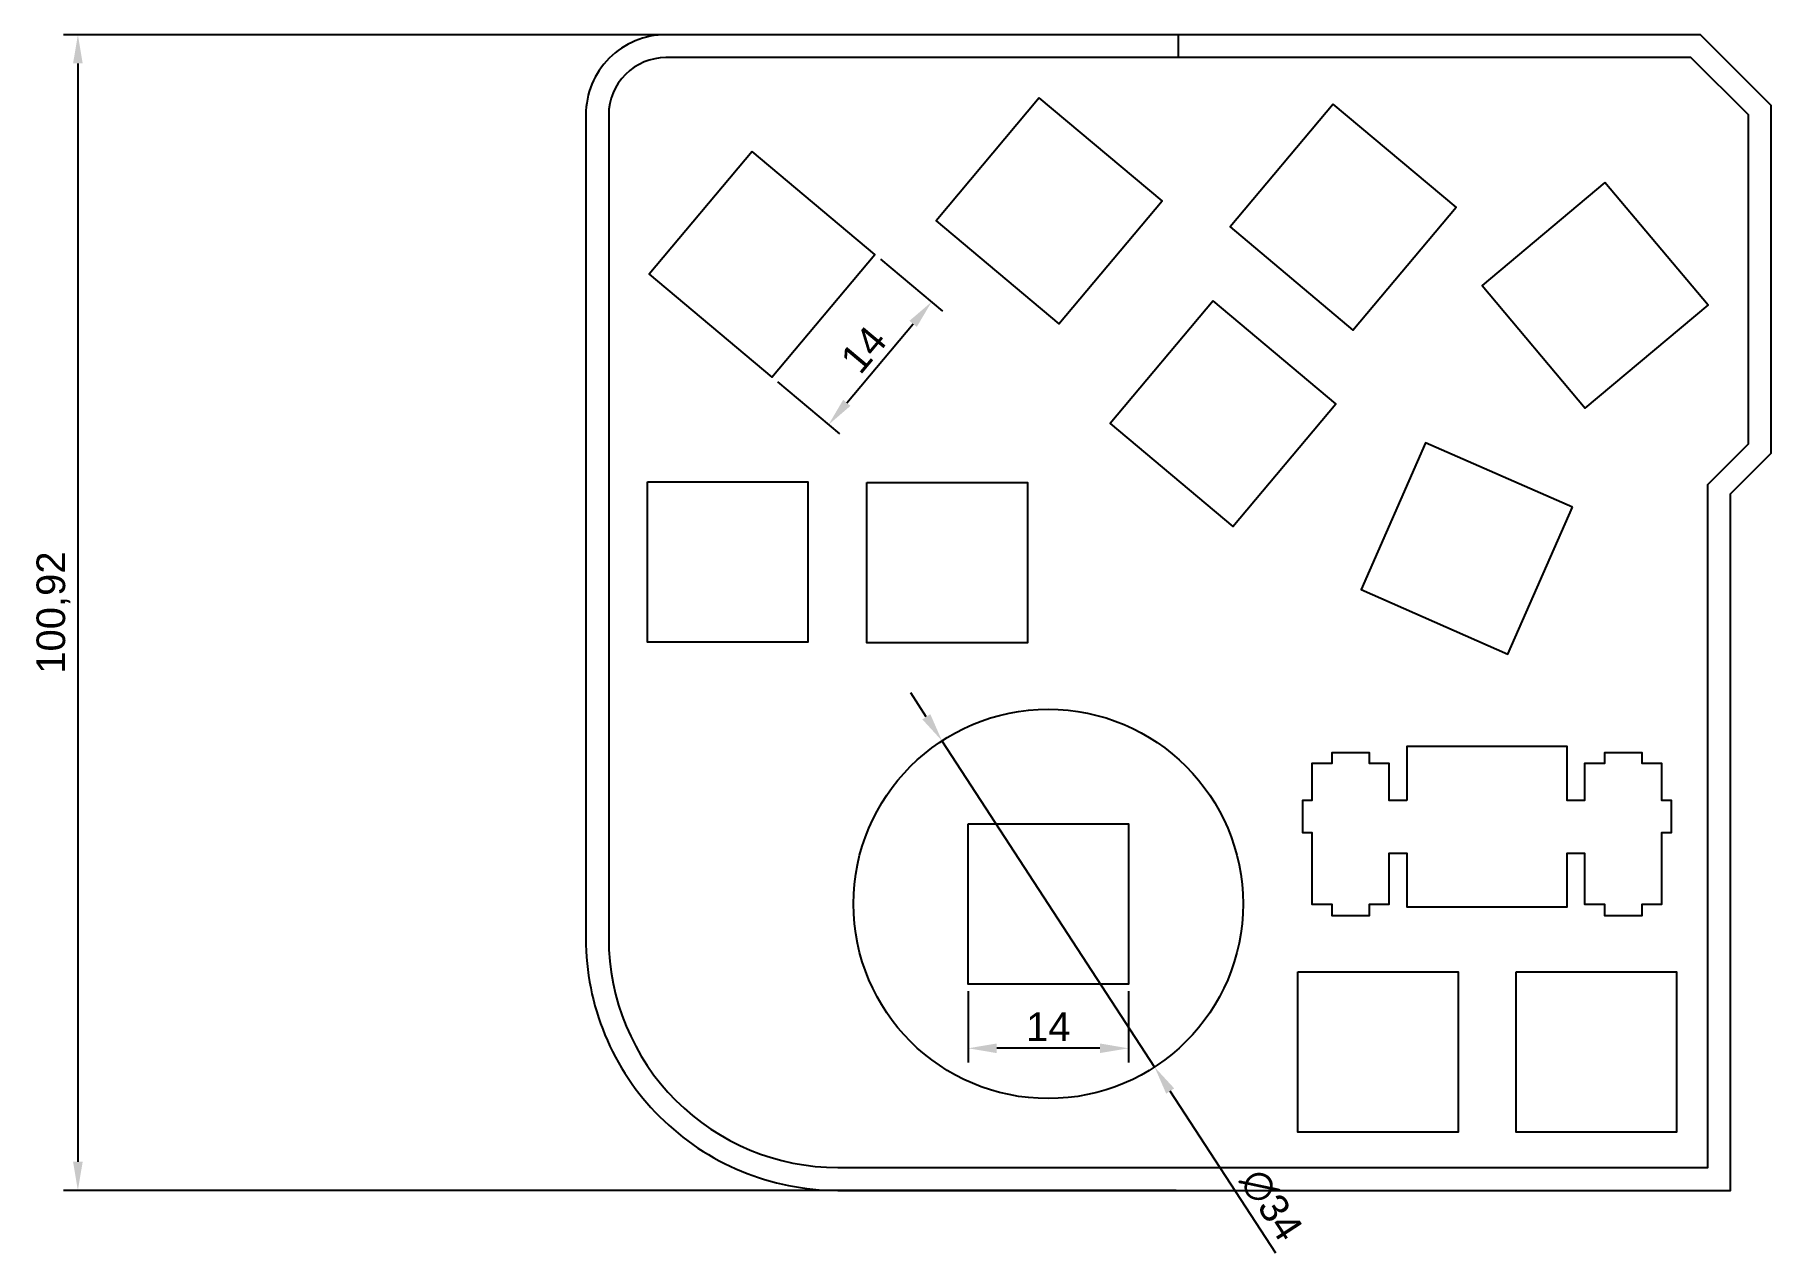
# Model space of a CAD drawing. Header units: millimetres. Extents: x -99 to 52, y -57 to 49.
import ezdxf

# ---------------------------------------------------------------- set-up
doc = ezdxf.new("R2010")
doc.units = ezdxf.units.MM
doc.layers.add('边框', color=20, linetype='Continuous')
doc.styles.get("Standard").update_dxf_attribs({"font": 'arial.ttf'})
doc.dimstyles.new('ISO-25', dxfattribs={"dimtxt": 2.5, "dimasz": 2.5, "dimexe": 1.25, "dimexo": 0.625, "dimtad": 1, "dimtxsty": 'Standard', "dimcen": 2.5, "dimadec": 0, "dimazin": 0, "dimtfac": 1, "dimtmove": 0, "dimatfit": 3, "dimfxl": 1, "dimarcsym": 0})

# ---------------------------------------------------------------- blocks, each defined once
blk = doc.blocks.new('*D14')
at = {"layer": 'Defpoints', "color": 0, "lineweight": -2, "transparency": 16777216}
for p, q in [((-21.58, -10.13), (-22.94, -8.04)), ((-20.21, -12.23), (-1.65, -40.72)), ((8.94, -56.98), (-0.29, -42.81))]:
    blk.add_line(p, q, dxfattribs=at)
at = {"layer": 'Defpoints', "color": 0, "transparency": 16777216}
for p in [(-20.21, -12.23), (-1.65, -40.72)]:
    blk.add_point(p, dxfattribs=at)
for points in [[(-21.23, -9.9), (-21.92, -10.36), (-20.21, -12.23)], [(0.06, -42.58), (-0.64, -43.04), (-1.65, -40.72)]]:
    blk.add_solid(points, dxfattribs=at)
at = {"layer": 'Defpoints', "color": 0, "transparency": 16777216, "insert": (8.53, -52.75), "char_height": 2.5, "attachment_point": 5, "rotation": 303.079}
blk.add_mtext('∅34', dxfattribs=at)
blk = doc.blocks.new('*D16')
at = {"color": 0, "lineweight": -2, "transparency": 16777216}
for p, q in [((-25.58, 29.84), (-20.17, 25.3)), ((-28.52, 17.29), (-22.73, 24.18)), ((-34.58, 19.11), (-29.16, 14.57))]:
    blk.add_line(p, q, dxfattribs=at)
at = {"color": 0, "transparency": 16777216}
for points in [[(-23.05, 24.45), (-22.41, 23.92), (-21.12, 26.1)], [(-28.83, 17.56), (-28.2, 17.02), (-30.12, 15.37)]]:
    blk.add_solid(points, dxfattribs=at)
at = {"layer": 'Defpoints', "color": 0, "transparency": 16777216}
for p in [(-26.06, 30.24), (-21.12, 26.1), (-35.06, 19.52)]:
    blk.add_point(p, dxfattribs=at)
at = {"color": 0, "transparency": 16777216, "insert": (-27.06, 21.94), "char_height": 2.5, "attachment_point": 5, "rotation": 50}
blk.add_mtext('14', dxfattribs=at)
blk = doc.blocks.new('*D17')
at = {"color": 0, "lineweight": -2, "transparency": 16777216}
for p, q in [((0.22, 49.43), (-96.89, 49.43)), ((-95.64, 46.93), (-95.64, -48.99)), ((0.22, -51.49), (-96.89, -51.49))]:
    blk.add_line(p, q, dxfattribs=at)
at = {"color": 0, "transparency": 16777216}
for points in [[(-96.06, 46.93), (-95.22, 46.93), (-95.64, 49.43)], [(-96.06, -48.99), (-95.22, -48.99), (-95.64, -51.49)]]:
    blk.add_solid(points, dxfattribs=at)
at = {"layer": 'Defpoints', "color": 0, "transparency": 16777216}
for p in [(0.85, 49.43), (-95.64, -51.49), (0.85, -51.49)]:
    blk.add_point(p, dxfattribs=at)
at = {"color": 0, "transparency": 16777216, "insert": (-97.77, -1.03), "char_height": 2.5, "attachment_point": 5, "rotation": 90}
blk.add_mtext('100,92', dxfattribs=at)
blk = doc.blocks.new('*D20')
at = {"color": 0, "lineweight": -2, "transparency": 16777216}
for p, q in [((-17.93, -34.1), (-17.93, -40.33)), ((-3.93, -34.1), (-3.93, -40.33)), ((-6.43, -39.08), (-15.43, -39.08))]:
    blk.add_line(p, q, dxfattribs=at)
at = {"color": 0, "transparency": 16777216}
for points in [[(-15.43, -38.66), (-15.43, -39.5), (-17.93, -39.08)], [(-6.43, -38.66), (-6.43, -39.5), (-3.93, -39.08)]]:
    blk.add_solid(points, dxfattribs=at)
at = {"layer": 'Defpoints', "color": 0, "transparency": 16777216}
for p in [(-17.93, -33.47), (-3.93, -33.47), (-17.93, -39.08)]:
    blk.add_point(p, dxfattribs=at)
at = {"color": 0, "transparency": 16777216, "insert": (-10.93, -37.2), "char_height": 2.5, "attachment_point": 5}
blk.add_mtext('14', dxfattribs=at)

msp = doc.modelspace()

# ---------------------------------------------------------------- linework, layer by layer
msp.add_line((0.434, 47.435), (0.434, 49.435))
for points in [[(-11.724, 43.912), (-20.723, 33.188), (-9.999, 24.19), (-1, 34.914)], [(13.937, 43.37), (4.939, 32.646), (15.663, 23.647), (24.661, 34.371)], [(-36.782, 39.238), (-45.781, 28.514), (-35.057, 19.515), (-26.058, 30.239)], [(37.658, 36.53), (26.934, 27.532), (35.933, 16.808), (46.657, 25.806)], [(3.456, 26.205), (-5.542, 15.481), (5.182, 6.483), (14.18, 17.207)], [(34.818, 8.168), (22, 13.796), (16.372, 0.977), (29.191, -4.651)], [(-45.908, 10.381), (-31.909, 10.381), (-31.909, -3.618), (-45.908, -3.618)], [(-26.758, 10.325), (-12.759, 10.325), (-12.759, -3.674), (-26.758, -3.674)], [(-17.932, -19.472), (-3.933, -19.472), (-3.933, -33.471), (-17.932, -33.471)], [(10.863, -32.411), (24.862, -32.411), (24.862, -46.41), (10.863, -46.41)], [(29.913, -32.411), (43.913, -32.411), (43.913, -46.41), (29.913, -46.41)]]:
    msp.add_lwpolyline(points, close=True)
at = {"color": 0}
msp.add_lwpolyline([(20.364, -17.431), (18.838, -17.431), (18.838, -14.201), (17.113, -14.201), (17.113, -13.282), (13.814, -13.282), (13.814, -14.201), (12.087, -14.201), (12.087, -17.431), (11.263, -17.431), (11.263, -20.232), (12.087, -20.232), (12.087, -26.502), (13.814, -26.502), (13.814, -27.482), (17.113, -27.482), (17.113, -26.502), (18.838, -26.502), (18.838, -22.031), (20.364, -22.031), (20.364, -26.732), (34.363, -26.732), (34.363, -22.031), (35.889, -22.031), (35.889, -26.502), (37.614, -26.502), (37.614, -27.482), (40.913, -27.482), (40.913, -26.502), (42.638, -26.502), (42.638, -20.232), (43.464, -20.232), (43.464, -17.431), (42.638, -17.431), (42.638, -14.201), (40.913, -14.201), (40.913, -13.282), (37.614, -13.282), (37.614, -14.201), (35.889, -14.201), (35.889, -17.431), (34.363, -17.431), (34.363, -12.732), (20.364, -12.732)], close=True, dxfattribs=at)
at = {"layer": 'Defpoints'}
msp.add_circle((-10.933, -26.471), 17, dxfattribs=at)
at = {"layer": '边框'}
for points in [[(45.999, 49.435), (-44.303, 49.435, 0.4142136), (-51.303, 42.435), (-51.303, -29.488, 0.4142136), (-29.303, -51.488), (48.629, -51.488), (48.629, 9.328), (52.179, 12.878), (52.179, 43.255)], [(45.171, 47.435), (-44.303, 47.435, 0.4142136), (-49.303, 42.435), (-49.303, -29.488, 0.4142136), (-29.303, -49.488), (46.629, -49.488), (46.629, 10.157), (50.179, 13.707), (50.179, 42.427)]]:
    msp.add_lwpolyline(points, format="xyb", close=True, dxfattribs=at)

# ---------------------------------------------------------------- dimensions: what is measured, and where the dimension line sits
dim = msp.add_linear_dim(base=(-95.638, -51.488), p1=(0.848, 49.435), p2=(0.848, -51.488), angle=90, dimstyle='ISO-25')
dim.commit()
dim.dimension.update_dxf_attribs({"geometry": '*D17', "text_midpoint": (-97.766, -1.027)})
dim = msp.add_aligned_dim(p1=(-35.057, 19.515), p2=(-26.058, 30.239), distance=-6.442, dimstyle='ISO-25')
dim.commit()
dim.dimension.update_dxf_attribs({"geometry": '*D16', "text_midpoint": (-27.063, 21.945)})
dim = msp.add_linear_dim(base=(-17.932, -39.081), p1=(-3.933, -33.471), p2=(-17.932, -33.471), dimstyle='ISO-25')
dim.commit()
dim.dimension.update_dxf_attribs({"geometry": '*D20', "text_midpoint": (-10.933, -37.201)})
at = {"layer": 'Defpoints'}
dim = msp.add_diameter_dim_2p(p1=(-20.211, -12.227), p2=(-1.654, -40.716), dimstyle='ISO-25', dxfattribs=at)
dim.commit()
dim.dimension.update_dxf_attribs({"geometry": '*D14', "text_midpoint": (6.883, -53.822), "dimtype": 163})

doc.saveas('drawing.dxf')
